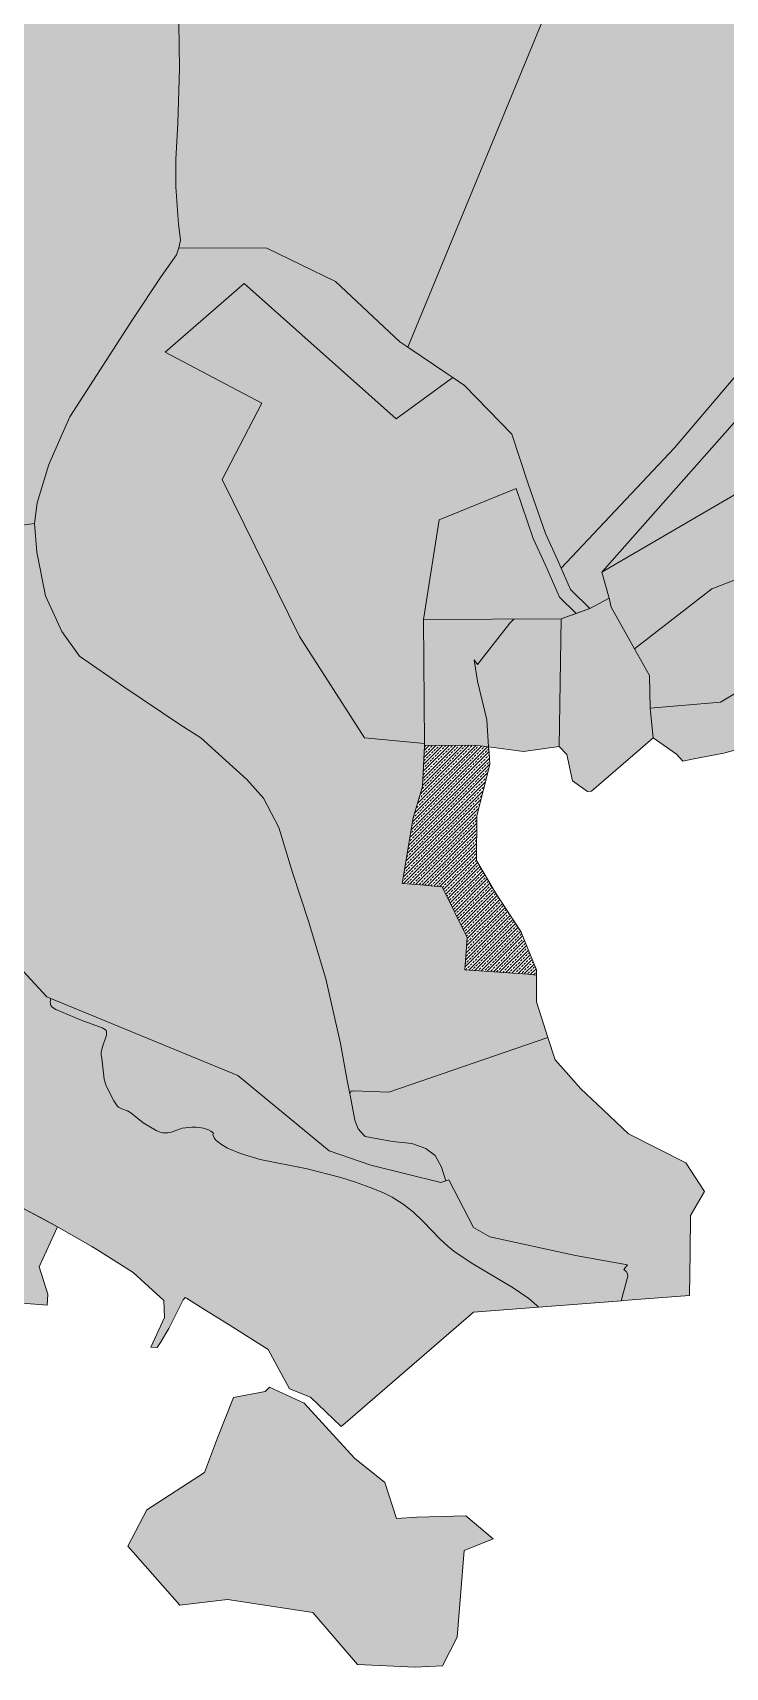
# Model space of a CAD drawing. Header units: metres. Extents: x 541853 to 549675, y 1832829 to 1845715.
# Drawn here: x 547910 to 548281, y 1839470 to 1840346 of the extents above; entities that cross this region are included whole.
import ezdxf

# ---------------------------------------------------------------- set-up
doc = ezdxf.new("R2010")
doc.units = ezdxf.units.M
doc.header["$MEASUREMENT"] = 0
doc.layers.add('1', color=7, linetype='Continuous', lineweight=0)

msp = doc.modelspace()

# ---------------------------------------------------------------- hatches: boundary and pattern name
at = {"layer": '1', "linetype": 'Continuous', "lineweight": 0}
h = msp.add_hatch(color=43, dxfattribs=at)
h.paths.add_polyline_path([(547625.85, 1840042.635), (547596.45, 1840096.725), (547592.13, 1840097.535), (547579.02, 1840098.615), (547535.67, 1840098.57), (547547.64, 1840129.86), (547524.81, 1840221.555), (547438.86, 1840307.535), (547429.02, 1840307.955), (547407.06, 1840310.085), (547404.33, 1840310.625), (547400.58, 1840312.08), (547381.41, 1840326.615), (547373.7, 1840334.07), (547356.84, 1840350.435), (547361.79, 1840353.78), (547369.44, 1840362), (547375.26, 1840368.255), (547385.49, 1840383.225), (547387.98, 1840402.215), (547388.49, 1840418.19), (547381.98, 1840442.145), (547378.5, 1840460.625), (547381.5, 1840482.6), (547394.46, 1840508.055), (547415.91, 1840527.03), (547450.35, 1840544.01), (547497.27, 1840564.98), (547581.12, 1840605.99), (547592.13, 1840608.66), (547617.69, 1840624.335), (547647.33, 1840640.985), (547663.62, 1840642.725), (547684.74, 1840643.34), (547695.15, 1840642.755), (547702.83, 1840640.295), (547713.03, 1840634.655), (547721.7, 1840619.295), (547735.92, 1840594.275), (547750.02, 1840575.975), (547758.96, 1840562.94), (547767.51, 1840558.665), (547787.46, 1840554.675), (547801.14, 1840554.3), (547810.41, 1840551.315), (547815.81, 1840547.82), (547828.14, 1840535.505), (547840.2, 1840526.25), (547857.03, 1840518.795), (547888.2, 1840506.255), (547924.08, 1840494.285), (547927.74, 1840493.685), (547930.98, 1840493.775), (547935.12, 1840495.23), (547954.83, 1840481.025), (547964.88, 1840472.925), (547973.97, 1840465.305), (547984.02, 1840456.725), (547989.42, 1840451.325), (547994.58, 1840445.415), (547996.77, 1840440.765), (547998.51, 1840433.76), (547998.96, 1840426.665), (547997.58, 1840417.95), (547992.3, 1840407.165), (547989.09, 1840395.705), (547987.74, 1840387.695), (547988.64, 1840326.705), (547987.68, 1840297.455), (547986.72, 1840278.06), (547986.72, 1840263.435), (547988.07, 1840243.35), (547988.58, 1840239.24), (547989.09, 1840234.86), (547988.34, 1840230.75), (547987.05, 1840226.895), (547978.83, 1840215.315), (547963.65, 1840192.425), (547929.99, 1840140.225), (547925.13, 1840129.305), (547918.68, 1840114.635), (547912.5, 1840094.1), (547911.06, 1840082.955), (547875.81, 1840078.275), (547826.49, 1840103.955), (547815.18, 1840105.275), (547763.01, 1840111.395), (547709.43, 1840115.115), (547704.93, 1840115.43), (547630.62, 1840114.08), (547627.92, 1840069.545)])
h.paths.add_polyline_path([(547646.91, 1840323.93), (547574.19, 1840370.37), (547514.16, 1840363.755), (547498.32, 1840389.855), (547446.39, 1840396.17), (547402.74, 1840454.445), (547420.83, 1840469.325), (547471.92, 1840482.015), (547534.86, 1840476.615), (547587.09, 1840512.285), (547582.26, 1840538.31), (547599.33, 1840552.2), (547657.56, 1840587.855), (547659.57, 1840587.825), (547693.71, 1840611.615), (547697.55, 1840588.605), (547720.35, 1840553.445), (547710.09, 1840512.51), (547744.71, 1840455.3), (547744.26, 1840379.325)], flags=16)
for color, points in [(43, [(548110.92, 1840177.485), (548106.72, 1840180.335), (548072.22, 1840212.645), (548035.47, 1840230.48), (547988.34, 1840230.75), (547989.09, 1840234.86), (547988.58, 1840239.24), (547988.07, 1840243.35), (547986.72, 1840263.435), (547986.72, 1840278.06), (547987.68, 1840297.455), (547988.64, 1840326.705), (547987.74, 1840387.695), (547989.09, 1840395.705), (547992.3, 1840407.165), (547997.58, 1840417.95), (547998.96, 1840426.665), (547998.51, 1840433.76), (547996.77, 1840440.765), (547994.58, 1840445.415), (547989.42, 1840451.325), (547984.02, 1840456.725), (547973.97, 1840465.305), (547964.88, 1840472.925), (547954.83, 1840481.025), (547935.12, 1840495.23), (547940.1, 1840498.41), (547944.33, 1840503.555), (547951.86, 1840511.82), (547966.68, 1840523.745), (547981.53, 1840531.515), (547989.87, 1840534.05), (547999.17, 1840536.225), (548001.18, 1840536.465), (548022.3, 1840537.125), (548040.75, 1840536.495), (548061.96, 1840536.495), (548071.41, 1840535.58), (548088.48, 1840533.42), (548110.56, 1840529.355), (548140.77, 1840523.13), (548157.84, 1840518.165), (548182.29, 1840510.845), (548199.3, 1840508.28), (548211.66, 1840506.405), (548220.93, 1840502.43), (548233.71, 1840496.595), (548232.3, 1840490.175), (548230.98, 1840484.235), (548226.3, 1840463.265), (548221.35, 1840446.78), (548221.68, 1840445.805)]), (251, [(548208.33, 1840037.43), (548198.1, 1840047.645), (548193.12, 1840059), (548253.66, 1840123.485), (548334.9, 1840219.05), (548355.81, 1840270.395), (548352.66, 1840288.395), (548329.44, 1840318.23), (548311.56, 1840341.21), (548282.61, 1840373.775), (548271.09, 1840386.735), (548236.26, 1840419.525), (548221.68, 1840445.805), (548221.35, 1840446.78), (548226.3, 1840463.265), (548230.98, 1840484.235), (548232.3, 1840490.175), (548233.71, 1840496.595), (548245.08, 1840490.76), (548256.54, 1840485.315), (548265.15, 1840482.525), (548280.15, 1840482.24), (548289.93, 1840482.75), (548288.31, 1840486.665), (548295.99, 1840487.085), (548296.56, 1840483.095), (548296.8, 1840472.505), (548296.92, 1840471.005), (548297.46, 1840464.105), (548297.52, 1840463.505), (548298.93, 1840450.245), (548301.3, 1840442.91), (548304.84, 1840438.65), (548309.19, 1840435.095), (548311.23, 1840433.445), (548318.07, 1840428), (548324.7, 1840422.795), (548330.46, 1840409.865), (548337.99, 1840383.885), (548345.1, 1840361.685), (548346.57, 1840356.36), (548348.46, 1840349.55), (548351.85, 1840346.19), (548355.72, 1840344.615), (548361.39, 1840342.275), (548388.96, 1840333.905), (548408.82, 1840326.345), (548415.78, 1840320.375), (548422.68, 1840311.45), (548421.42, 1840309.455), (548378.04, 1840241.4), (548214.75, 1840056.96), (548218.77, 1840042.965)]), (252, [(548214.75, 1840056.96), (548378.04, 1840241.4), (548421.42, 1840309.455), (548439.6, 1840285.605), (548421.9, 1840282.725), (548414.73, 1840279.485), (548403.72, 1840264.815), (548411.49, 1840253.7), (548417.04, 1840256.7), (548428.68, 1840247.07), (548441.67, 1840236.315), (548476.8, 1840199.805), (548479.5, 1840195.41), (548481.48, 1840192.335), (548456.88, 1840180.755), (548452.02, 1840183.365), (548447.01, 1840177.275), (548422.47, 1840148.22), (548404.47, 1840160.925), (548348.49, 1840114.575), (548320.56, 1840121.175), (548313, 1840108.605), (548290.14, 1840100.895)]), (43, [(548079.93, 1839777.465), (548078.49, 1839784.71), (548074.86, 1839804.525), (548066.94, 1839839.175), (548057.73, 1839869.895), (548049.15, 1839895.965), (548041.89, 1839920.07), (548033.64, 1839935.925), (548024.73, 1839945.825), (548013.51, 1839956.055), (548000.01, 1839968.115), (547988.73, 1839975.285), (547958.85, 1839995.535), (547935.09, 1840011.96), (547925.7, 1840025.16), (547916.91, 1840044.225), (547912.23, 1840067.7), (547911.06, 1840082.955), (547912.5, 1840094.1), (547918.68, 1840114.635), (547925.13, 1840129.305), (547929.99, 1840140.225), (547963.65, 1840192.425), (547978.83, 1840215.315), (547987.05, 1840226.895), (547988.34, 1840230.75), (548035.47, 1840230.48), (548072.22, 1840212.645), (548106.72, 1840180.335), (548110.92, 1840177.485), (548131.86, 1840163.295), (548135.07, 1840161.135), (548104.71, 1840139.07), (548023.2, 1840211.565), (547980.96, 1840174.845), (548032.8, 1840147.53), (548011.53, 1840106.655), (548052.99, 1840022.4), (548087.67, 1839968.19), (548119.86, 1839965.145), (548119.86, 1839964.005), (548118.84, 1839942.195), (548113.74, 1839925.365), (548107.92, 1839890.22), (548115.75, 1839889.545), (548129.34, 1839888.39), (548142.75, 1839861.285), (548141.4, 1839843.975), (548175.18, 1839841.56), (548179.83, 1839841.005), (548179.74, 1839826.71), (548185.95, 1839807.72), (548100.69, 1839778.44), (548081.85, 1839779.115), (548081.25, 1839778.89), (548080.53, 1839779.175)]), (251, [(548119.86, 1839965.145), (548087.67, 1839968.19), (548052.99, 1840022.4), (548011.53, 1840106.655), (548032.8, 1840147.53), (547980.96, 1840174.845), (548023.2, 1840211.565), (548104.71, 1840139.07), (548135.07, 1840161.135), (548141.25, 1840156.935), (548166.63, 1840130.775), (548175.36, 1840104.315), (548184.57, 1840077.645), (548191.08, 1840063.575), (548193.12, 1840059), (548198.1, 1840047.645), (548208.33, 1840037.43), (548201.01, 1840034.835), (548192.22, 1840043.625), (548184.72, 1840060.695), (548178.09, 1840075.02), (548168.85, 1840101.72), (548127.75, 1840085.055), (548119.32, 1840031.565)]), (43, [(548128.59, 1839730.02), (548091.09, 1839739.245), (548068.83, 1839746.955), (548019.81, 1839787.245), (547959.15, 1839812.235), (547919.7, 1839828.495), (547917.57, 1839829.38), (547894.2, 1839854.73), (547872.12, 1839878.445), (547848.66, 1839892.905), (547846.14, 1839894.465), (547838.37, 1839904.125), (547823.28, 1839922.905), (547804.08, 1839928.065), (547782.66, 1839937.38), (547769.82, 1839942.705), (547765.68, 1839944.43), (547734.27, 1839963.165), (547719.93, 1839974.085), (547722, 1839976.89), (547725.36, 1839981.36), (547728.03, 1839983.715), (547729.83, 1839985.515), (547732.86, 1839983.535), (547734.66, 1839985.05), (547730.49, 1839989.865), (547733.1, 1839991.965), (547727.34, 1839998.19), (547717.26, 1840018.83), (547715.07, 1840033.215), (547716.87, 1840033.83), (547714.92, 1840052.85), (547717.05, 1840062.705), (547713.72, 1840063.515), (547710.66, 1840056.825), (547703.88, 1840053.96), (547699.92, 1840055.445), (547694.16, 1840060.815), (547697.61, 1840087.08), (547709.43, 1840115.115), (547763.01, 1840111.395), (547815.18, 1840105.275), (547826.49, 1840103.955), (547875.81, 1840078.275), (547911.06, 1840082.955), (547912.23, 1840067.7), (547916.91, 1840044.225), (547925.7, 1840025.16), (547935.09, 1840011.96), (547958.85, 1839995.535), (547988.73, 1839975.285), (548000.01, 1839968.115), (548013.51, 1839956.055), (548024.73, 1839945.825), (548033.64, 1839935.925), (548041.89, 1839920.07), (548049.15, 1839895.965), (548057.73, 1839869.895), (548066.94, 1839839.175), (548074.86, 1839804.525), (548078.49, 1839784.71), (548079.93, 1839777.465), (548079.99, 1839776.76), (548082.57, 1839763.35), (548084.25, 1839758.745), (548087.1, 1839755.55), (548088, 1839754.545), (548102.64, 1839752.04), (548113.11, 1839750.795), (548120.55, 1839748.23), (548121.45, 1839747.525), (548125.53, 1839744.405), (548128.89, 1839738.135), (548131.23, 1839730.92)]), (53, [(548119.32, 1840031.565), (548127.75, 1840085.055), (548168.85, 1840101.72), (548178.09, 1840075.02), (548184.72, 1840060.695), (548192.22, 1840043.625), (548201.01, 1840034.835), (548193, 1840032)]), (53, [(548232.36, 1840015.8), (548219.88, 1840038.18), (548218.77, 1840042.965), (548214.75, 1840056.96), (548290.14, 1840100.895), (548293.08, 1840092.405), (548308.86, 1840061.535), (548273.79, 1840047.945)]), (43, [(548240.76, 1839984.165), (548240.31, 1840001.52), (548232.36, 1840015.8), (548273.79, 1840047.945), (548308.86, 1840061.535), (548334.51, 1840068.84), (548354.28, 1840032.645), (548357.25, 1840013.43), (548352.12, 1840010.955), (548330.19, 1839998.265), (548301.12, 1840000.815), (548278.35, 1839987.315)]), (4, [(548075.28, 1839599.325), (548058.75, 1839614.925), (548047.59, 1839619.395), (548036.19, 1839640.605), (548015.19, 1839653.715), (548001.63, 1839662.175), (547992.33, 1839667.965), (547991.94, 1839668.205), (547991.76, 1839668.325), (547991.64, 1839668.4), (547991.61, 1839668.4), (547990.68, 1839667.215), (547982.88, 1839651.72), (547978.41, 1839644.22), (547976.76, 1839641.685), (547973.37, 1839641.835), (547980.57, 1839657.72), (547980.24, 1839666.735), (547963.77, 1839681.705), (547944.33, 1839694.065), (547941.78, 1839695.7), (547923.27, 1839706.23), (547916.55, 1839710.055), (547904.43, 1839716.37), (547900.47, 1839727.23), (547899.84, 1839728.985), (547897.08, 1839736.5), (547891.53, 1839750.135), (547885.05, 1839755.775), (547880.04, 1839760.125), (547879.8, 1839760.305), (547869.66, 1839772.935), (547866.99, 1839777.255), (547864.14, 1839781.875), (547861.98, 1839784.5), (547854.6, 1839793.365), (547841.67, 1839811.275), (547830.9, 1839808.515), (547823.25, 1839818.535), (547821.24, 1839821.16), (547821.54, 1839835.545), (547803.45, 1839842.94), (547789.8, 1839857.025), (547768.95, 1839871.545), (547734.99, 1839883.005), (547703.01, 1839894), (547685.01, 1839892.995), (547676.01, 1839901.995), (547673.34, 1839910.23), (547669.32, 1839922.74), (547665.99, 1839933), (547656.21, 1839942.69), (547634.34, 1839964.365), (547625.16, 1839972.66), (547625.52, 1839977.58), (547626.63, 1839987.675), (547624.44, 1839996.255), (547626.42, 1839996.735), (547626.63, 1840007.565), (547623.9, 1840008.975), (547624.53, 1840012.695), (547629.96, 1840021.935), (547627.95, 1840028.97), (547623.21, 1840029.135), (547626.51, 1840041.39), (547649.4, 1840049.115), (547665.24, 1840032.855), (547664.4, 1840029.855), (547664.25, 1840027.635), (547664.46, 1840025.46), (547665.39, 1840022.925), (547666.71, 1840020.33), (547666.89, 1840019.325), (547666.59, 1840017.285), (547665.81, 1840014.645), (547664.13, 1840011.765), (547663.47, 1840011.24), (547662.84, 1840009.965), (547662.36, 1840007.505), (547662.57, 1840005.105), (547663.56, 1840002.525), (547665.12, 1839999.84), (547667.19, 1839997.2), (547675.86, 1839988.56), (547677.54, 1839985.62), (547681.38, 1839975.225), (547683.36, 1839971.88), (547685.1, 1839970.185), (547687.68, 1839968.82), (547690.68, 1839967.965), (547699.38, 1839966.975), (547705.29, 1839965.865), (547711.38, 1839964.47), (547715.43, 1839963.195), (547720.95, 1839961.095), (547723.92, 1839959.67), (547728.06, 1839957.315), (547735.56, 1839952.245), (547741.2, 1839949.515), (547746.57, 1839947.625), (547757.88, 1839945.045), (547763.43, 1839943.005), (547768.95, 1839939.975), (547773.15, 1839936.885), (547776.03, 1839934.26), (547778.37, 1839931.575), (547782.12, 1839925.53), (547782.18, 1839924.99), (547782.81, 1839924.15), (547784.22, 1839923.115), (547791.24, 1839920.805), (547797.12, 1839917.37), (547802.01, 1839915.945), (547805.64, 1839914.46), (547806.84, 1839913.395), (547808.46, 1839910.41), (547810.77, 1839907.575), (547812.3, 1839905.925), (547814.7, 1839904.245), (547816.11, 1839903.81), (547821.24, 1839903.135), (547825.29, 1839902.205), (547833.18, 1839899.445), (547835.34, 1839901.08), (547838.25, 1839904.005), (547838.37, 1839904.125), (547846.14, 1839894.465), (547848.66, 1839892.905), (547872.12, 1839878.445), (547894.2, 1839854.73), (547917.57, 1839829.38), (547919.7, 1839828.495), (547919.43, 1839826.845), (547919.76, 1839824.745), (547920.36, 1839823.845), (547922.37, 1839822.615), (547935.99, 1839816.9), (547947.21, 1839812.85), (547949.01, 1839811.755), (547949.46, 1839811.035), (547949.55, 1839808.98), (547947.3, 1839802.11), (547946.67, 1839799.575), (547946.64, 1839798.465), (547947.12, 1839796.635), (547948.35, 1839785.43), (547949.34, 1839781.755), (547953.48, 1839773.79), (547955.25, 1839771.135), (547956.03, 1839770.355), (547957.68, 1839769.425), (547960.74, 1839768.315), (547962.66, 1839767.325), (547969.2, 1839761.895), (547976.1, 1839757.8), (547978.26, 1839756.915), (547979.61, 1839756.615), (547982.43, 1839756.585), (547983.81, 1839756.855), (547990.11, 1839759.015), (547995.33, 1839759.69), (547997.49, 1839759.645), (548001.57, 1839759.045), (548004.09, 1839758.22), (548005.41, 1839757.545), (548006.79, 1839756.48), (548006.49, 1839755.535), (548007.12, 1839753.945), (548008.29, 1839752.565), (548011.2, 1839750.255), (548014.32, 1839748.455), (548021.25, 1839745.53), (548031.9, 1839742.365), (548056.95, 1839737.235), (548074.98, 1839732.69), (548082.93, 1839730.17), (548090.79, 1839727.35), (548097.48, 1839724.56), (548102.55, 1839722.085), (548108.43, 1839718.455), (548113.74, 1839714.24), (548119.08, 1839709.11), (548128.29, 1839699.555), (548132.28, 1839695.865), (548135.49, 1839693.285), (548144.88, 1839686.925), (548167.29, 1839673.605), (548175.69, 1839667.785), (548179.95, 1839664.125), (548180.82, 1839663.18), (548146.11, 1839660.51), (548136.87, 1839652.515), (548076.03, 1839599.955)]), (53, [(548207.16, 1839939.45), (548199.15, 1839945.165), (548196, 1839959.25), (548191.92, 1839963.48), (548191.89, 1839963.54), (548193, 1840032), (548208.33, 1840037.43), (548218.77, 1840042.965), (548219.88, 1840038.18), (548232.36, 1840015.8), (548240.31, 1840001.52), (548240.76, 1839984.165), (548242.32, 1839968.145), (548235.39, 1839962.19), (548209.35, 1839939.705)]), (53, [(548154.18, 1839963.285), (548146.86, 1839964.215), (548119.86, 1839964.005), (548119.86, 1839965.145), (548119.32, 1840031.565), (548193, 1840032), (548167.62, 1840031.85), (548165.58, 1840029.675), (548148.27, 1840007.475), (548146.44, 1840010.055), (548146.59, 1840008.765), (548148.24, 1839998.475), (548153.25, 1839977.865)]), (53, [(548172.78, 1839960.96), (548154.18, 1839963.285), (548153.25, 1839977.865), (548148.24, 1839998.475), (548146.59, 1840008.765), (548146.44, 1840010.055), (548148.27, 1840007.475), (548165.58, 1840029.675), (548167.62, 1840031.85), (548193, 1840032), (548191.89, 1839963.54)]), (252, [(548351.82, 1839944.49), (548349.9, 1839945.63), (548347.86, 1839946.62), (548346.06, 1839947.175), (548343.54, 1839947.55), (548338.02, 1839947.52), (548337.06, 1839947.85), (548335.83, 1839948.855), (548335.32, 1839949.875), (548335.08, 1839951.105), (548335.23, 1839953.895), (548338.44, 1839964.005), (548339.4, 1839967.695), (548339.82, 1839972.03), (548339.34, 1839974.955), (548338.05, 1839978.285), (548336.91, 1839979.92), (548335.71, 1839980.97), (548333.46, 1839982.035), (548331.12, 1839982.545), (548328.63, 1839982.515), (548327.88, 1839982.275), (548327.31, 1839981.525), (548325.3, 1839980.205), (548309.91, 1839971.4), (548302.47, 1839967.71), (548292.9, 1839963.855), (548286.51, 1839961.725), (548280.18, 1839959.985), (548264.16, 1839957.03), (548258.19, 1839955.62), (548254.86, 1839959.49), (548242.32, 1839968.145), (548240.76, 1839984.165), (548278.35, 1839987.315), (548301.12, 1840000.815), (548330.19, 1839998.265), (548352.12, 1840010.955), (548357.25, 1840013.43), (548354.28, 1840032.645), (548372.34, 1840022.97), (548365.26, 1839991.59)]), (252, [(548180.82, 1839663.18), (548179.95, 1839664.125), (548175.69, 1839667.785), (548167.29, 1839673.605), (548144.88, 1839686.925), (548135.49, 1839693.285), (548132.28, 1839695.865), (548128.29, 1839699.555), (548119.08, 1839709.11), (548113.74, 1839714.24), (548108.43, 1839718.455), (548102.55, 1839722.085), (548097.48, 1839724.56), (548090.79, 1839727.35), (548082.93, 1839730.17), (548074.98, 1839732.69), (548056.95, 1839737.235), (548031.9, 1839742.365), (548021.25, 1839745.53), (548014.32, 1839748.455), (548011.2, 1839750.255), (548008.29, 1839752.565), (548007.12, 1839753.945), (548006.49, 1839755.535), (548006.79, 1839756.48), (548005.41, 1839757.545), (548004.09, 1839758.22), (548001.57, 1839759.045), (547997.49, 1839759.645), (547995.33, 1839759.69), (547990.11, 1839759.015), (547983.81, 1839756.855), (547982.43, 1839756.585), (547979.61, 1839756.615), (547978.26, 1839756.915), (547976.1, 1839757.8), (547969.2, 1839761.895), (547962.66, 1839767.325), (547960.74, 1839768.315), (547957.68, 1839769.425), (547956.03, 1839770.355), (547955.25, 1839771.135), (547953.48, 1839773.79), (547949.34, 1839781.755), (547948.35, 1839785.43), (547947.12, 1839796.635), (547946.64, 1839798.465), (547946.67, 1839799.575), (547947.3, 1839802.11), (547949.55, 1839808.98), (547949.46, 1839811.035), (547949.01, 1839811.755), (547947.21, 1839812.85), (547935.99, 1839816.9), (547922.37, 1839822.615), (547920.36, 1839823.845), (547919.76, 1839824.745), (547919.43, 1839826.845), (547919.7, 1839828.495), (547959.15, 1839812.235), (548019.81, 1839787.245), (548068.83, 1839746.955), (548091.09, 1839739.245), (548128.59, 1839730.02), (548131.23, 1839730.92), (548132.91, 1839731.49), (548146.11, 1839705.855), (548154.78, 1839700.86), (548200.74, 1839690.885), (548228.52, 1839685.92), (548226.54, 1839683.355), (548227.83, 1839682.365), (548228.64, 1839681), (548228.76, 1839679.785), (548225.1, 1839666.585), (548223.03, 1839666.435), (548183.19, 1839663.36)]), (31, [(547917.72, 1839664.335), (547846.5, 1839669.945), (547837.23, 1839691.005), (547856.16, 1839736.62), (547885.05, 1839755.775), (547891.53, 1839750.135), (547904.43, 1839716.37), (547923.27, 1839706.23), (547913.46, 1839684.825), (547918.11, 1839670.14)]), (43, [(548114.88, 1839470.28), (548083.95, 1839471.825), (548059.98, 1839499.65), (548014.38, 1839506.61), (547988.85, 1839503.52), (547961.01, 1839535.215), (547971.06, 1839554.55), (548001.99, 1839574.65), (548008.95, 1839593.205), (548017.47, 1839614.85), (548034.48, 1839617.955), (548036.79, 1839620.265), (548055.33, 1839611.76), (548082.39, 1839582.39), (548098.65, 1839569.235), (548104.83, 1839549.915), (548115.66, 1839550.68), (548141.94, 1839551.46), (548156.64, 1839539.085), (548141.16, 1839532.905), (548137.29, 1839486.51), (548129.55, 1839471.045)])]:
    msp.add_hatch(color=color, dxfattribs=at).paths.add_polyline_path(points)
h = msp.add_hatch(dxfattribs=at)
h.set_pattern_fill('ANSI33', color=188, scale=10, style=0)
h.paths.add_polyline_path([(548193.12, 1840059), (548191.08, 1840063.575), (548184.57, 1840077.645), (548175.36, 1840104.315), (548166.63, 1840130.775), (548141.25, 1840156.935), (548135.07, 1840161.135), (548131.86, 1840163.295), (548110.92, 1840177.485), (548221.68, 1840445.805), (548236.26, 1840419.525), (548271.09, 1840386.735), (548282.61, 1840373.775), (548311.56, 1840341.21), (548329.44, 1840318.23), (548352.66, 1840288.395), (548355.81, 1840270.395), (548334.9, 1840219.05), (548253.66, 1840123.485)])
h = msp.add_hatch(dxfattribs=at)
h.set_pattern_fill('ANSI33', color=188, scale=10, style=0)
h.paths.add_polyline_path([(548179.83, 1839841.005), (548175.18, 1839841.56), (548141.4, 1839843.975), (548142.75, 1839861.285), (548129.34, 1839888.39), (548115.75, 1839889.545), (548107.92, 1839890.22), (548113.74, 1839925.365), (548118.84, 1839942.195), (548119.86, 1839964.005), (548146.86, 1839964.215), (548154.18, 1839963.285), (548154.39, 1839960.285), (548154.81, 1839953.835), (548147.79, 1839926.415), (548147.64, 1839902.4), (548157.81, 1839885.195), (548171.4, 1839864.51), (548179.86, 1839843.87)])
h = msp.add_hatch(dxfattribs=at)
h.set_pattern_fill('ANSI33', color=188, scale=10, style=0)
h.paths.add_polyline_path([(548225.1, 1839666.585), (548228.76, 1839679.785), (548228.64, 1839681), (548227.83, 1839682.365), (548226.54, 1839683.355), (548228.52, 1839685.92), (548200.74, 1839690.885), (548154.78, 1839700.86), (548146.11, 1839705.855), (548132.91, 1839731.49), (548131.23, 1839730.92), (548128.89, 1839738.135), (548125.53, 1839744.405), (548121.45, 1839747.525), (548120.55, 1839748.23), (548113.11, 1839750.795), (548102.64, 1839752.04), (548088, 1839754.545), (548087.1, 1839755.55), (548084.25, 1839758.745), (548082.57, 1839763.35), (548079.99, 1839776.76), (548079.93, 1839777.465), (548080.53, 1839779.175), (548081.25, 1839778.89), (548081.85, 1839779.115), (548100.69, 1839778.44), (548185.95, 1839807.72), (548189.85, 1839795.765), (548195.67, 1839789.135), (548203.56, 1839780.165), (548212.26, 1839771.945), (548229.06, 1839756.06), (548259.84, 1839740.445), (548269.83, 1839725.235), (548262.36, 1839712.335), (548262.09, 1839692.475), (548261.79, 1839669.42), (548245.08, 1839668.13), (548226.48, 1839666.69)])

# ---------------------------------------------------------------- linework, layer by layer
at = {"layer": '1', "color": 7, "linetype": 'Continuous', "lineweight": 0, "flags": 128}
for points in [[(548221.68, 1840445.805), (548110.92, 1840177.485), (548106.72, 1840180.335), (548072.22, 1840212.645), (548035.47, 1840230.48), (547988.34, 1840230.75), (547989.09, 1840234.86), (547988.58, 1840239.24), (547988.07, 1840243.35), (547986.72, 1840263.435), (547986.72, 1840278.06), (547987.68, 1840297.455), (547988.64, 1840326.705), (547987.74, 1840387.695)], [(548351.85, 1840346.19), (548355.72, 1840344.615), (548361.39, 1840342.275), (548388.96, 1840333.905), (548408.82, 1840326.345), (548415.78, 1840320.375), (548422.68, 1840311.45), (548421.42, 1840309.455), (548378.04, 1840241.4), (548214.75, 1840056.96), (548218.77, 1840042.965), (548208.33, 1840037.43), (548198.1, 1840047.645), (548193.12, 1840059), (548193.12, 1840059), (548253.66, 1840123.485), (548334.9, 1840219.05), (548355.81, 1840270.395), (548352.66, 1840288.395), (548329.44, 1840318.23), (548311.56, 1840341.21), (548282.61, 1840373.775)], [(547875.81, 1840078.275), (547911.06, 1840082.955), (547912.23, 1840067.7), (547916.91, 1840044.225), (547925.7, 1840025.16), (547935.09, 1840011.96), (547958.85, 1839995.535), (547988.73, 1839975.285), (548000.01, 1839968.115), (548013.51, 1839956.055), (548024.73, 1839945.825), (548033.64, 1839935.925), (548041.89, 1839920.07), (548049.15, 1839895.965), (548057.73, 1839869.895), (548066.94, 1839839.175), (548074.86, 1839804.525), (548078.49, 1839784.71), (548079.93, 1839777.465), (548079.99, 1839776.76), (548082.57, 1839763.35), (548084.25, 1839758.745), (548087.1, 1839755.55), (548088, 1839754.545), (548102.64, 1839752.04), (548113.11, 1839750.795), (548120.55, 1839748.23), (548121.45, 1839747.525), (548125.53, 1839744.405), (548128.89, 1839738.135), (548131.23, 1839730.92), (548128.59, 1839730.02), (548091.09, 1839739.245), (548068.83, 1839746.955), (548019.81, 1839787.245), (547959.15, 1839812.235), (547919.7, 1839828.495), (547917.57, 1839829.38), (547894.2, 1839854.73)], [(548286.51, 1839961.725), (548280.18, 1839959.985), (548264.16, 1839957.03), (548258.19, 1839955.62), (548254.86, 1839959.49), (548242.32, 1839968.145), (548240.76, 1839984.165), (548240.76, 1839984.165), (548278.35, 1839987.315), (548301.12, 1840000.815)], [(547894.2, 1839854.73), (547917.57, 1839829.38), (547919.7, 1839828.495), (547919.43, 1839826.845), (547919.76, 1839824.745), (547920.36, 1839823.845), (547922.37, 1839822.615), (547935.99, 1839816.9), (547947.21, 1839812.85), (547949.01, 1839811.755), (547949.46, 1839811.035), (547949.55, 1839808.98), (547947.3, 1839802.11), (547946.67, 1839799.575), (547946.64, 1839798.465), (547947.12, 1839796.635), (547948.35, 1839785.43), (547949.34, 1839781.755), (547953.48, 1839773.79), (547955.25, 1839771.135), (547956.03, 1839770.355), (547957.68, 1839769.425), (547960.74, 1839768.315), (547962.66, 1839767.325), (547969.2, 1839761.895), (547976.1, 1839757.8), (547978.26, 1839756.915), (547979.61, 1839756.615), (547982.43, 1839756.585), (547983.81, 1839756.855), (547990.11, 1839759.015), (547995.33, 1839759.69), (547997.49, 1839759.645), (548001.57, 1839759.045), (548004.09, 1839758.22), (548005.41, 1839757.545), (548006.79, 1839756.48), (548006.49, 1839755.535), (548007.12, 1839753.945), (548008.29, 1839752.565), (548011.2, 1839750.255), (548014.32, 1839748.455), (548021.25, 1839745.53), (548031.9, 1839742.365), (548056.95, 1839737.235), (548074.98, 1839732.69), (548082.93, 1839730.17), (548090.79, 1839727.35), (548097.48, 1839724.56), (548102.55, 1839722.085), (548108.43, 1839718.455), (548113.74, 1839714.24), (548119.08, 1839709.11), (548128.29, 1839699.555), (548132.28, 1839695.865), (548135.49, 1839693.285), (548144.88, 1839686.925), (548167.29, 1839673.605), (548175.69, 1839667.785), (548179.95, 1839664.125), (548180.82, 1839663.18), (548146.11, 1839660.51), (548136.87, 1839652.515), (548076.03, 1839599.955), (548075.28, 1839599.325), (548058.75, 1839614.925), (548047.59, 1839619.395), (548036.19, 1839640.605), (548015.19, 1839653.715), (548001.63, 1839662.175), (547992.33, 1839667.965), (547991.94, 1839668.205), (547991.76, 1839668.325), (547991.64, 1839668.4), (547991.61, 1839668.4), (547990.68, 1839667.215), (547982.88, 1839651.72), (547978.41, 1839644.22), (547976.76, 1839641.685), (547973.37, 1839641.835), (547980.57, 1839657.72), (547980.24, 1839666.735), (547963.77, 1839681.705), (547944.33, 1839694.065), (547941.78, 1839695.7), (547923.27, 1839706.23), (547916.55, 1839710.055), (547904.43, 1839716.37)]]:
    msp.add_lwpolyline(points, dxfattribs=at)
for points in [[(548110.92, 1840177.485), (548221.68, 1840445.805), (548236.26, 1840419.525), (548271.09, 1840386.735), (548282.61, 1840373.775), (548311.56, 1840341.21), (548329.44, 1840318.23), (548352.66, 1840288.395), (548355.81, 1840270.395), (548334.9, 1840219.05), (548253.66, 1840123.485), (548193.12, 1840059), (548191.08, 1840063.575), (548184.57, 1840077.645), (548175.36, 1840104.315), (548166.63, 1840130.775), (548141.25, 1840156.935), (548135.07, 1840161.135), (548131.86, 1840163.295), (548110.92, 1840177.485)], [(548421.42, 1840309.455), (548439.6, 1840285.605), (548421.9, 1840282.725), (548414.73, 1840279.485), (548403.72, 1840264.815), (548411.49, 1840253.7), (548417.04, 1840256.7), (548428.68, 1840247.07), (548441.67, 1840236.315), (548476.8, 1840199.805), (548479.5, 1840195.41), (548481.48, 1840192.335), (548456.88, 1840180.755), (548452.02, 1840183.365), (548447.01, 1840177.275), (548422.47, 1840148.22), (548404.47, 1840160.925), (548348.49, 1840114.575), (548320.56, 1840121.175), (548313, 1840108.605), (548290.14, 1840100.895), (548214.75, 1840056.96), (548378.04, 1840241.4), (548421.42, 1840309.455)], [(547911.06, 1840082.955), (547912.5, 1840094.1), (547918.68, 1840114.635), (547925.13, 1840129.305), (547929.99, 1840140.225), (547963.65, 1840192.425), (547978.83, 1840215.315), (547987.05, 1840226.895), (547988.34, 1840230.75), (548035.47, 1840230.48), (548072.22, 1840212.645), (548106.72, 1840180.335), (548110.92, 1840177.485), (548131.86, 1840163.295), (548135.07, 1840161.135), (548104.71, 1840139.07), (548023.2, 1840211.565), (547980.96, 1840174.845), (548032.8, 1840147.53), (548011.53, 1840106.655), (548052.99, 1840022.4), (548087.67, 1839968.19), (548119.86, 1839965.145), (548119.86, 1839964.005), (548118.84, 1839942.195), (548113.74, 1839925.365), (548107.92, 1839890.22), (548115.75, 1839889.545), (548129.34, 1839888.39), (548142.75, 1839861.285), (548141.4, 1839843.975), (548175.18, 1839841.56), (548179.83, 1839841.005), (548179.74, 1839826.71), (548185.95, 1839807.72), (548100.69, 1839778.44), (548081.85, 1839779.115), (548081.25, 1839778.89), (548080.53, 1839779.175), (548079.93, 1839777.465), (548078.49, 1839784.71), (548074.86, 1839804.525), (548066.94, 1839839.175), (548057.73, 1839869.895), (548049.15, 1839895.965), (548041.89, 1839920.07), (548033.64, 1839935.925), (548024.73, 1839945.825), (548013.51, 1839956.055), (548000.01, 1839968.115), (547988.73, 1839975.285), (547958.85, 1839995.535), (547935.09, 1840011.96), (547925.7, 1840025.16), (547916.91, 1840044.225), (547912.23, 1840067.7), (547911.06, 1840082.955)], [(548135.07, 1840161.135), (548141.25, 1840156.935), (548166.63, 1840130.775), (548175.36, 1840104.315), (548184.57, 1840077.645), (548191.08, 1840063.575), (548193.12, 1840059), (548198.1, 1840047.645), (548208.33, 1840037.43), (548201.01, 1840034.835), (548192.22, 1840043.625), (548184.72, 1840060.695), (548178.09, 1840075.02), (548168.85, 1840101.72), (548127.75, 1840085.055), (548119.32, 1840031.565), (548119.86, 1839965.145), (548087.67, 1839968.19), (548052.99, 1840022.4), (548011.53, 1840106.655), (548032.8, 1840147.53), (547980.96, 1840174.845), (548023.2, 1840211.565), (548104.71, 1840139.07), (548135.07, 1840161.135)], [(548201.01, 1840034.835), (548193, 1840032), (548119.32, 1840031.565), (548127.75, 1840085.055), (548168.85, 1840101.72), (548178.09, 1840075.02), (548184.72, 1840060.695), (548192.22, 1840043.625), (548201.01, 1840034.835)], [(548214.75, 1840056.96), (548290.14, 1840100.895), (548293.08, 1840092.405), (548308.86, 1840061.535), (548273.79, 1840047.945), (548232.36, 1840015.8), (548219.88, 1840038.18), (548218.77, 1840042.965), (548214.75, 1840056.96)], [(548232.36, 1840015.8), (548273.79, 1840047.945), (548308.86, 1840061.535), (548334.51, 1840068.84), (548354.28, 1840032.645), (548357.25, 1840013.43), (548352.12, 1840010.955), (548330.19, 1839998.265), (548301.12, 1840000.815), (548278.35, 1839987.315), (548240.76, 1839984.165), (548240.31, 1840001.52), (548232.36, 1840015.8)], [(548191.89, 1839963.54), (548193, 1840032), (548208.33, 1840037.43), (548218.77, 1840042.965), (548219.88, 1840038.18), (548232.36, 1840015.8), (548240.31, 1840001.52), (548240.76, 1839984.165), (548242.32, 1839968.145), (548235.39, 1839962.19), (548209.35, 1839939.705), (548207.16, 1839939.45), (548199.15, 1839945.165), (548196, 1839959.25), (548191.92, 1839963.48), (548191.89, 1839963.54)], [(548119.32, 1840031.565), (548193, 1840032), (548167.62, 1840031.85), (548165.58, 1840029.675), (548148.27, 1840007.475), (548146.44, 1840010.055), (548146.59, 1840008.765), (548148.24, 1839998.475), (548153.25, 1839977.865), (548154.18, 1839963.285), (548146.86, 1839964.215), (548119.86, 1839964.005), (548119.86, 1839965.145), (548119.32, 1840031.565)], [(548193, 1840032), (548191.89, 1839963.54), (548172.78, 1839960.96), (548154.18, 1839963.285), (548153.25, 1839977.865), (548148.24, 1839998.475), (548146.59, 1840008.765), (548146.44, 1840010.055), (548148.27, 1840007.475), (548165.58, 1840029.675), (548167.62, 1840031.85), (548193, 1840032)], [(548119.86, 1839964.005), (548146.86, 1839964.215), (548154.18, 1839963.285), (548154.39, 1839960.285), (548154.81, 1839953.835), (548147.79, 1839926.415), (548147.64, 1839902.4), (548157.81, 1839885.195), (548171.4, 1839864.51), (548179.86, 1839843.87), (548179.83, 1839841.005), (548175.18, 1839841.56), (548141.4, 1839843.975), (548142.75, 1839861.285), (548129.34, 1839888.39), (548115.75, 1839889.545), (548107.92, 1839890.22), (548113.74, 1839925.365), (548118.84, 1839942.195), (548119.86, 1839964.005)], [(547919.7, 1839828.495), (547959.15, 1839812.235), (548019.81, 1839787.245), (548068.83, 1839746.955), (548091.09, 1839739.245), (548128.59, 1839730.02), (548131.23, 1839730.92), (548132.91, 1839731.49), (548146.11, 1839705.855), (548154.78, 1839700.86), (548200.74, 1839690.885), (548228.52, 1839685.92), (548226.54, 1839683.355), (548227.83, 1839682.365), (548228.64, 1839681), (548228.76, 1839679.785), (548225.1, 1839666.585), (548223.03, 1839666.435), (548183.19, 1839663.36), (548180.82, 1839663.18), (548179.95, 1839664.125), (548175.69, 1839667.785), (548167.29, 1839673.605), (548144.88, 1839686.925), (548135.49, 1839693.285), (548132.28, 1839695.865), (548128.29, 1839699.555), (548119.08, 1839709.11), (548113.74, 1839714.24), (548108.43, 1839718.455), (548102.55, 1839722.085), (548097.48, 1839724.56), (548090.79, 1839727.35), (548082.93, 1839730.17), (548074.98, 1839732.69), (548056.95, 1839737.235), (548031.9, 1839742.365), (548021.25, 1839745.53), (548014.32, 1839748.455), (548011.2, 1839750.255), (548008.29, 1839752.565), (548007.12, 1839753.945), (548006.49, 1839755.535), (548006.79, 1839756.48), (548005.41, 1839757.545), (548004.09, 1839758.22), (548001.57, 1839759.045), (547997.49, 1839759.645), (547995.33, 1839759.69), (547990.11, 1839759.015), (547983.81, 1839756.855), (547982.43, 1839756.585), (547979.61, 1839756.615), (547978.26, 1839756.915), (547976.1, 1839757.8), (547969.2, 1839761.895), (547962.66, 1839767.325), (547960.74, 1839768.315), (547957.68, 1839769.425), (547956.03, 1839770.355), (547955.25, 1839771.135), (547953.48, 1839773.79), (547949.34, 1839781.755), (547948.35, 1839785.43), (547947.12, 1839796.635), (547946.64, 1839798.465), (547946.67, 1839799.575), (547947.3, 1839802.11), (547949.55, 1839808.98), (547949.46, 1839811.035), (547949.01, 1839811.755), (547947.21, 1839812.85), (547935.99, 1839816.9), (547922.37, 1839822.615), (547920.36, 1839823.845), (547919.76, 1839824.745), (547919.43, 1839826.845), (547919.7, 1839828.495)], [(548079.93, 1839777.465), (548080.53, 1839779.175), (548081.25, 1839778.89), (548081.85, 1839779.115), (548100.69, 1839778.44), (548185.95, 1839807.72), (548189.85, 1839795.765), (548195.67, 1839789.135), (548203.56, 1839780.165), (548212.26, 1839771.945), (548229.06, 1839756.06), (548259.84, 1839740.445), (548269.83, 1839725.235), (548262.36, 1839712.335), (548262.09, 1839692.475), (548261.79, 1839669.42), (548245.08, 1839668.13), (548226.48, 1839666.69), (548225.1, 1839666.585), (548228.76, 1839679.785), (548228.64, 1839681), (548227.83, 1839682.365), (548226.54, 1839683.355), (548228.52, 1839685.92), (548200.74, 1839690.885), (548154.78, 1839700.86), (548146.11, 1839705.855), (548132.91, 1839731.49), (548131.23, 1839730.92), (548128.89, 1839738.135), (548125.53, 1839744.405), (548121.45, 1839747.525), (548120.55, 1839748.23), (548113.11, 1839750.795), (548102.64, 1839752.04), (548088, 1839754.545), (548087.1, 1839755.55), (548084.25, 1839758.745), (548082.57, 1839763.35), (548079.99, 1839776.76), (548079.93, 1839777.465)], [(547856.16, 1839736.62), (547885.05, 1839755.775), (547891.53, 1839750.135), (547904.43, 1839716.37), (547923.27, 1839706.23), (547913.46, 1839684.825), (547918.11, 1839670.14), (547917.72, 1839664.335), (547846.5, 1839669.945), (547837.23, 1839691.005), (547856.16, 1839736.62)], [(548034.48, 1839617.955), (548036.79, 1839620.265), (548055.33, 1839611.76), (548082.39, 1839582.39), (548098.65, 1839569.235), (548104.83, 1839549.915), (548115.66, 1839550.68), (548141.94, 1839551.46), (548156.64, 1839539.085), (548141.16, 1839532.905), (548137.29, 1839486.51), (548129.55, 1839471.045), (548114.88, 1839470.28), (548083.95, 1839471.825), (548059.98, 1839499.65), (548014.38, 1839506.61), (547988.85, 1839503.52), (547961.01, 1839535.215), (547971.06, 1839554.55), (548001.99, 1839574.65), (548008.95, 1839593.205), (548017.47, 1839614.85), (548034.48, 1839617.955)]]:
    msp.add_lwpolyline(points, close=True, dxfattribs=at)

doc.saveas('drawing.dxf')
